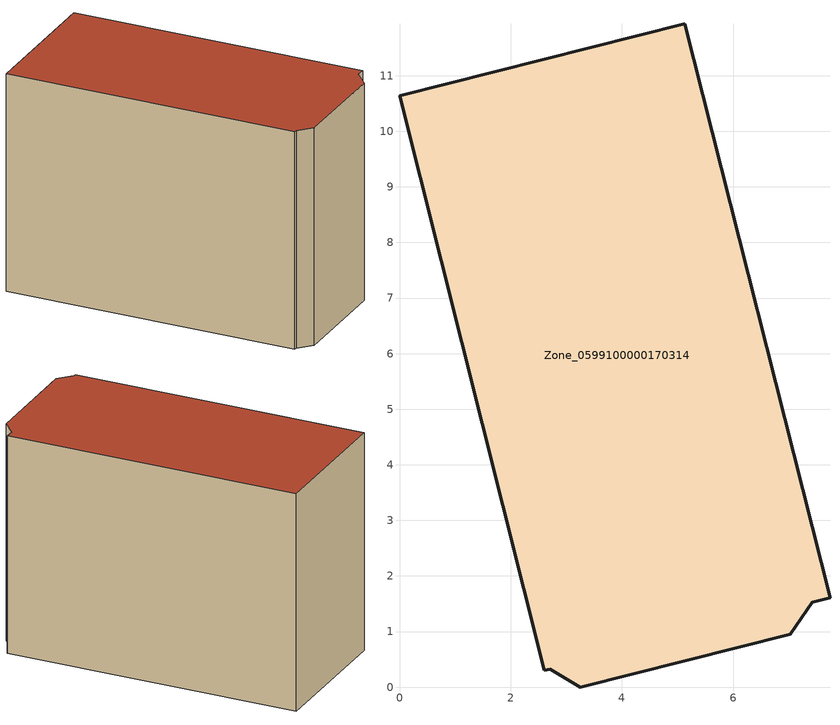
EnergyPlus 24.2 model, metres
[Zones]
Zone_0599100000170314
 floor ground (C_G): 2.6,0.3 0,10.64 5.13,11.93 7.75,1.61 7.43,1.53 7.03,0.95 3.26,0 2.71,0.32 z0
 wall outside (C_F): 0,10.64 2.6,0.3 2.71,0.32 3.26,0 7.03,0.95 7.43,1.53 7.75,1.61 5.13,11.93 0,10.64 z0:8.02
 roof outside (C_R): 7.75,1.61 5.13,11.93 0,10.64 2.6,0.3 2.71,0.32 3.26,0 7.03,0.95 7.43,1.53 z8.02
[BUILDING]
Pand.0599100000170314: North Axis=0; Terrain=City; Loads Convergence Tolerance Value=0.04; Temperature Convergence Tolerance Value=0.4; Solar Distribution=FullExterior; Maximum Number of Warmup Days=25; Minimum Number of Warmup Days=1
[Site:Location]
Rotterdam.The.Hague.AP_ZH_NLD Design_Conditions: Latitude=51.96; Longitude=4.45; Time Zone=1; Elevation=-4.5
[SITE:GROUNDTEMPERATURE:BUILDINGSURFACE]
18, 18, 18, 18, 18, 18, 18, 18, 18, 18, 18, 18
[MATERIAL] Thermal Absorptance=0.9; Solar Absorptance=0.7; Visible Absorptance=0.7
Name | Roughness | Thickness | Conductivity | Density | Specific Heat
G.TI.1975-1991 | MediumSmooth | 0.15 | 0.288461 | 540 | 1210
F.TI.1975-1991 | Rough | 0.3 | 0.230769 | 1920 | 840
R.TI.1975-1991 | MediumRough | 0.2 | 0.153846 | 1500 | 1000
[CONSTRUCTION]
C_G: G.TI.1975-1991
C_F: F.TI.1975-1991
C_R: R.TI.1975-1991
[ZONE]
Zone_0599100000170314: Type=1; Multiplier=1; Ceiling Height=Autocalculate; Volume=Autocalculate; Floor Area=autocalculate; Part of Total Floor Area=Yes
[ZONEINFILTRATION:DESIGNFLOWRATE]
Infil_Zone_0599100000170314: Zone or ZoneList or Space or SpaceList=Zone_0599100000170314; Schedule=AlwaysOn; Design Flow Rate Calculation Method=Flow/Area; Flow Rate per Floor Area=0.003; Constant Term Coefficient=1; Temperature Term Coefficient=0; Velocity Term Coefficient=0; Velocity Squared Term Coefficient=0
[HVACTEMPLATE:ZONE:IDEALLOADSAIRSYSTEM]
Zone_0599100000170314: Maximum Heating Supply Air Temperature=50; Minimum Cooling Supply Air Temperature=13; Maximum Heating Supply Air Humidity Ratio=0.0156; Minimum Cooling Supply Air Humidity Ratio=0.0077; Heating Limit=NoLimit; Cooling Limit=NoLimit; Dehumidification Control Type=ConstantSensibleHeatRatio; Cooling Sensible Heat Ratio=0.7; Dehumidification Setpoint=60; Humidification Control Type=None; Humidification Setpoint=30; Outdoor Air Method=None; Outdoor Air Flow Rate per Person=0.00944; Outdoor Air Flow Rate per Zone Floor Area=0; Outdoor Air Flow Rate per Zone=0; Demand Controlled Ventilation Type=None; Outdoor Air Economizer Type=NoEconomizer; Heat Recovery Type=None; Sensible Heat Recovery Effectiveness=0.7; Latent Heat Recovery Effectiveness=0.65
[ZONECONTROL:THERMOSTAT]
ThermostatControl_Zone_0599100000170314: Zone or ZoneList=Zone_0599100000170314; Control Type Schedule=DualSetpointControlType; Control 1=Thermostat_Zone_0599100000170314; Temperature Difference Between Cutout And Setpoint=0
[THERMOSTATSETPOINT:DUALSETPOINT]
Thermostat_Zone_0599100000170314: Heating Setpoint Temperature Schedule=HeatingSetpoint_Zone_0599100000170314; Cooling Setpoint Temperature Schedule=CoolingSetpoint_Zone_0599100000170314
[SCHEDULE:COMPACT]
HeatingSetpoint_Zone_0599100000170314: Through: 12/31, For: AllDays, Until: 24:00, 21
CoolingSetpoint_Zone_0599100000170314: Through: 12/31, For: AllDays, Until: 24:00, 24
DualSetpointControlType: Through: 12/31, For: AllDays, Until: 24:00, 4
AlwaysOn: Through: 12/31, For: AllDays, Until: 24:00, 1
